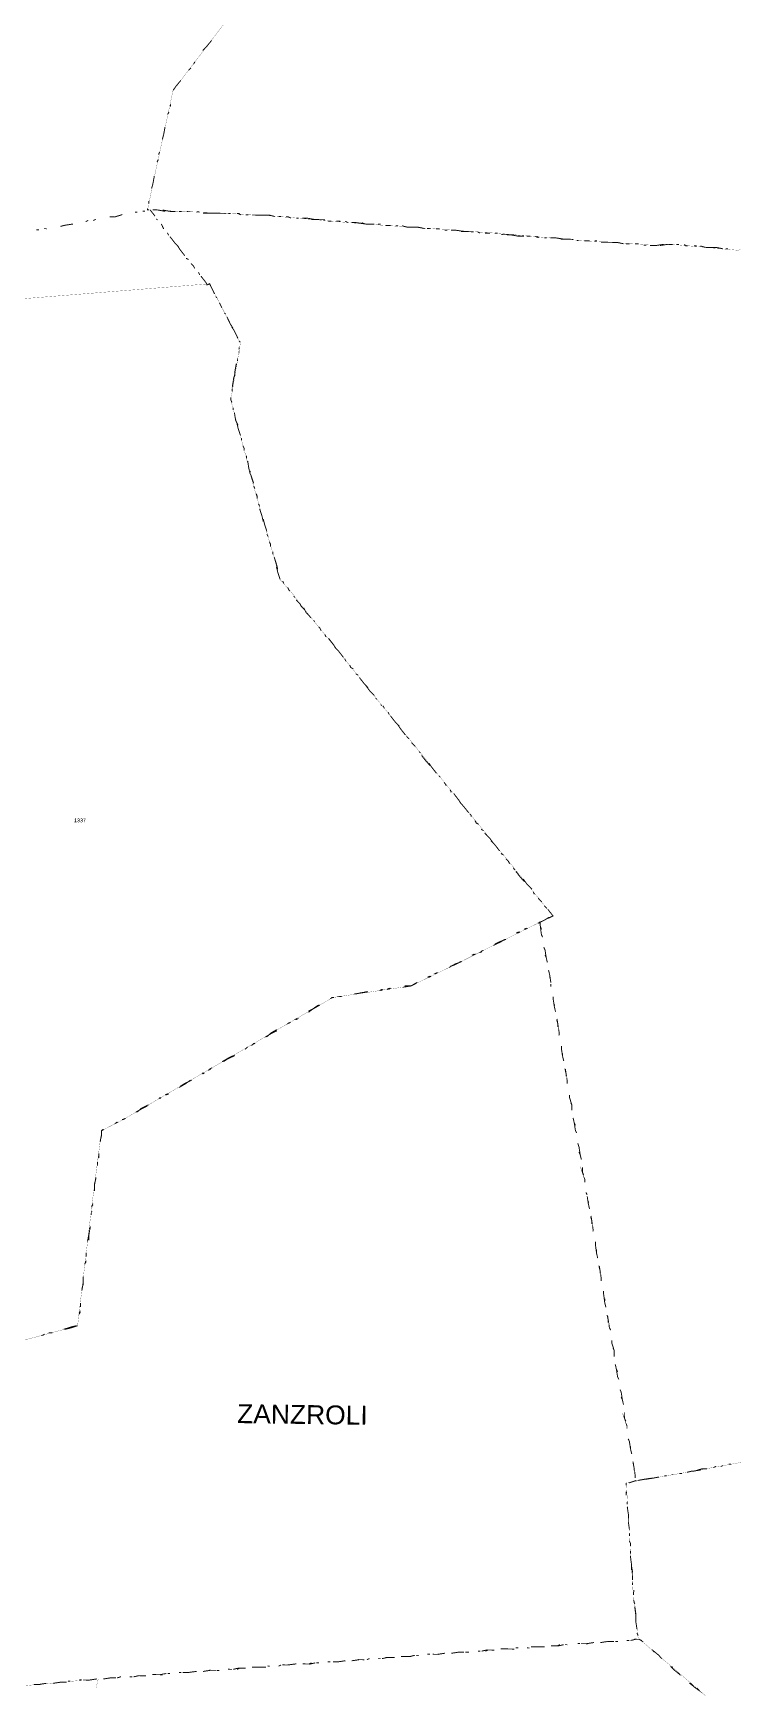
# Model space of a CAD drawing. Header units: metres. Extents: x 259177 to 277314, y 2171367 to 2185445.
# Drawn here: x 271073 to 273274, y 2171420 to 2176650 of the extents above; entities that cross this region are included whole.
import ezdxf

# ---------------------------------------------------------------- set-up
doc = ezdxf.new("R2010")
doc.units = ezdxf.units.M
doc.header["$MEASUREMENT"] = 0
for name, color, linetype in [('SURVEY NO.', 7, 'Continuous'), ('SURVEY PLOT BOUNDARY', 35, 'Continuous'), ('VILLAGE BOUNDARY', 212, 'Continuous'), ('VILLAGE NAME', 3, 'Continuous')]:
    doc.layers.add(name, color=color, linetype=linetype)
doc.styles.add('PDF Arial', font='arial.ttf')

# ---------------------------------------------------------------- blocks, each defined once
blk = doc.blocks.new('FEWEWFEWQT')
at = {"layer": 'SURVEY PLOT BOUNDARY', "lineweight": 18, "const_width": 0.001}
for points in [[(282147.5362, 2174201.6758), (282147.1763, 2174201.9758), (282147.1496, 2174202.1758), (282147.1029, 2174202.7958), (282147.4563, 2174202.8625), (282148.1029, 2174202.9892)], [(282148.0095, 2174210.4965), (282147.9629, 2174210.3765), (282148.0029, 2174210.2631), (282148.0629, 2174210.0364), (282148.0895, 2174209.9364), (282148.1229, 2174209.9564), (282148.1095, 2174209.6631), (282148.1095, 2174209.6097), (282148.0362, 2174209.5364), (282148.0029, 2174209.5231), (282147.9495, 2174209.4964), (282147.6096, 2174209.3231), (282147.2629, 2174209.3497), (282147.1763, 2174209.3431), (282146.7896, 2174209.3631), (282146.3363, 2174209.3964), (282145.6364, 2174209.4364), (282145.0898, 2174209.4764), (282144.4831, 2174209.4964), (282144.5098, 2174209.6364), (282144.6098, 2174210.1298), (282144.8831, 2174210.4965)], [(282142.53, 2174208.8964), (282144.8165, 2174209.1097), (282144.9831, 2174208.7963), (282144.9364, 2174208.4963), (282145.0231, 2174208.1896), (282145.0431, 2174208.1096), (282145.1631, 2174207.7096), (282145.2098, 2174207.5496), (282145.2764, 2174207.4762), (282145.3164, 2174207.4229), (282145.7364, 2174206.9162), (282146.2363, 2174206.3161), (282146.6763, 2174205.7894), (282146.543, 2174205.7228), (282146.183, 2174205.5361), (282145.9297, 2174205.4094), (282145.5164, 2174205.3427), (282145.0498, 2174205.0627), (282144.6831, 2174204.8427), (282144.4165, 2174204.6827), (282144.3032, 2174204.6227), (282144.2565, 2174204.2226), (282144.1898, 2174203.5892), (282143.4366, 2174203.3759)], [(282144.3124, 2174201.6758), (282144.3232, 2174201.7224), (282144.1232, 2174201.7024), (282143.9432, 2174201.6824), (282143.8632, 2174201.6758)]]:
    blk.add_lwpolyline(points, dxfattribs=at)
at = {"layer": 'VILLAGE BOUNDARY', "const_width": 0.005}
for points in [[(282144.7631, 2174210.3431), (282144.7831, 2174210.3631), (282144.8098, 2174210.3965)], [(282144.6898, 2174210.2365), (282144.7031, 2174210.2498)], [(282144.7165, 2174210.2698), (282144.7231, 2174210.2831)], [(282144.6098, 2174210.1298), (282144.6231, 2174210.1498), (282144.6498, 2174210.1831)], [(282144.5831, 2174210.0031), (282144.5898, 2174210.0164)], [(282144.5965, 2174210.0431), (282144.5965, 2174210.0565)], [(282144.5565, 2174209.8698), (282144.5631, 2174209.8964), (282144.5698, 2174209.9364)], [(282144.5298, 2174209.7498), (282144.5365, 2174209.7631)], [(282144.5365, 2174209.7898), (282144.5431, 2174209.8031)], [(282144.5031, 2174209.6097), (282144.5098, 2174209.6364), (282144.5165, 2174209.6764)], [(282144.4898, 2174209.5297), (282144.4898, 2174209.5431)], [(282144.2832, 2174209.4564), (282144.3098, 2174209.4564), (282144.3498, 2174209.4697)], [(282144.4165, 2174209.4831), (282144.4298, 2174209.4831)], [(282144.4565, 2174209.4897), (282144.4698, 2174209.4897)], [(282144.4898, 2174209.4964), (282144.4831, 2174209.4964), (282144.4831, 2174209.5031)], [(282144.4965, 2174209.4964), (282144.5231, 2174209.4631)], [(282144.5098, 2174209.4964), (282144.5365, 2174209.4964), (282144.5765, 2174209.4897)], [(282144.6298, 2174209.4897), (282144.6098, 2174209.4897), (282144.6031, 2174209.4897), (282144.5631, 2174209.4964)], [(282144.6498, 2174209.4897), (282144.6631, 2174209.4897)], [(282144.6898, 2174209.4897), (282144.7031, 2174209.4897)], [(282144.7098, 2174209.4897), (282144.6965, 2174209.4897)], [(282144.7565, 2174209.4897), (282144.7431, 2174209.4897)], [(282144.7765, 2174209.4831), (282144.7831, 2174209.4831), (282144.8031, 2174209.4831), (282144.8431, 2174209.4831)], [(282144.8964, 2174209.4831), (282144.8631, 2174209.4831), (282144.8231, 2174209.4831)], [(282144.9098, 2174209.4831), (282144.9231, 2174209.4831)], [(282144.9564, 2174209.4831), (282144.9698, 2174209.4831)], [(282144.9764, 2174209.4764), (282144.9631, 2174209.4831)], [(282145.0164, 2174209.4764), (282145.0031, 2174209.4764)], [(282145.0364, 2174209.4764), (282145.0631, 2174209.4764), (282145.0898, 2174209.4764), (282145.1098, 2174209.4764)], [(282145.1564, 2174209.4697), (282145.1298, 2174209.4764), (282145.0898, 2174209.4764)], [(282145.1764, 2174209.4697), (282145.1898, 2174209.4697)], [(282145.2164, 2174209.4697), (282145.2298, 2174209.4697)], [(282145.2431, 2174209.4631), (282145.2231, 2174209.4697)], [(282145.2831, 2174209.4631), (282145.2697, 2174209.4631)], [(282145.3031, 2174209.4631), (282145.3297, 2174209.4631), (282145.3697, 2174209.4564)], [(282145.4231, 2174209.4564), (282145.3897, 2174209.4564), (282145.3497, 2174209.4564)], [(282143.8965, 2174209.3831), (282143.9099, 2174209.3831)], [(282143.9365, 2174209.3897), (282143.9498, 2174209.3897)], [(282144.0232, 2174209.4031), (282144.0498, 2174209.4097), (282144.0898, 2174209.4164)], [(282144.1565, 2174209.4297), (282144.1698, 2174209.4364)], [(282144.1965, 2174209.4364), (282144.2098, 2174209.4431)], [(282144.5365, 2174209.4431), (282144.5298, 2174209.4497)], [(282144.5565, 2174209.4231), (282144.5631, 2174209.4097), (282144.5698, 2174209.3964)], [(282144.5898, 2174209.3764), (282144.5965, 2174209.3631)], [(282145.4364, 2174209.4497), (282145.4564, 2174209.4497)], [(282145.4831, 2174209.4497), (282145.4964, 2174209.4497)], [(282145.5031, 2174209.4497), (282145.4897, 2174209.4497)], [(282145.5431, 2174209.4431), (282145.5297, 2174209.4497)], [(282145.5631, 2174209.4431), (282145.5897, 2174209.4431), (282145.6364, 2174209.4364)], [(282145.6831, 2174209.4364), (282145.6564, 2174209.4364), (282145.6364, 2174209.4364), (282145.6164, 2174209.4431)], [(282145.7031, 2174209.4364), (282145.7164, 2174209.4364)], [(282145.743, 2174209.4297), (282145.7564, 2174209.4297)], [(282145.7697, 2174209.4297), (282145.7497, 2174209.4297)], [(282145.8097, 2174209.4297), (282145.7964, 2174209.4297)], [(282145.8297, 2174209.4297), (282145.8564, 2174209.4231), (282145.8964, 2174209.4231)], [(282145.9497, 2174209.4164), (282145.9164, 2174209.4231), (282145.8764, 2174209.4231)], [(282145.963, 2174209.4164), (282145.983, 2174209.4164)], [(282146.0097, 2174209.4164), (282146.023, 2174209.4164)], [(282146.0297, 2174209.4164), (282146.0164, 2174209.4164)], [(282146.0697, 2174209.4097), (282146.0564, 2174209.4097)], [(282146.0897, 2174209.4097), (282146.1164, 2174209.4097), (282146.163, 2174209.4031)], [(282146.2097, 2174209.4031), (282146.183, 2174209.4031), (282146.143, 2174209.4031)], [(282146.2297, 2174209.4031), (282146.243, 2174209.3964)], [(282146.2697, 2174209.3964), (282146.283, 2174209.3964)], [(282146.2963, 2174209.3964), (282146.2763, 2174209.3964)], [(282146.3363, 2174209.3964), (282146.323, 2174209.3964)], [(282146.3563, 2174209.3897), (282146.383, 2174209.3897), (282146.423, 2174209.3897)], [(282146.4763, 2174209.3831), (282146.443, 2174209.3831), (282146.403, 2174209.3897)], [(282146.4897, 2174209.3831), (282146.5097, 2174209.3831)], [(282146.5363, 2174209.3831), (282146.5497, 2174209.3764)], [(282146.5563, 2174209.3764), (282146.543, 2174209.3831)], [(282146.5963, 2174209.3764), (282146.583, 2174209.3764)], [(282146.6163, 2174209.3764), (282146.643, 2174209.3764), (282146.6896, 2174209.3697)], [(282146.7363, 2174209.3697), (282146.7096, 2174209.3697), (282146.6696, 2174209.3697)], [(282144.6498, 2174209.3031), (282144.6298, 2174209.3231), (282144.6031, 2174209.3564)], [(282144.6431, 2174209.3097), (282144.6565, 2174209.2897), (282144.6831, 2174209.2564)], [(282146.7563, 2174209.3631), (282146.7696, 2174209.3631)], [(282146.7963, 2174209.3631), (282146.8096, 2174209.3631)], [(282146.823, 2174209.3631), (282146.803, 2174209.3631)], [(282146.863, 2174209.3631), (282146.8496, 2174209.3631)], [(282146.883, 2174209.3564), (282146.9096, 2174209.3564), (282146.9496, 2174209.3564)], [(282147.003, 2174209.3497), (282146.9696, 2174209.3564), (282146.9296, 2174209.3564)], [(282147.0163, 2174209.3497), (282147.0363, 2174209.3497)], [(282147.0629, 2174209.3497), (282147.0763, 2174209.3497)], [(282147.0829, 2174209.3497), (282147.0696, 2174209.3497)], [(282147.1229, 2174209.3431), (282147.1096, 2174209.3431)], [(282147.1429, 2174209.3431), (282147.1696, 2174209.3431), (282147.1763, 2174209.3431), (282147.2163, 2174209.3497)], [(282147.2629, 2174209.3497), (282147.2363, 2174209.3497), (282147.1963, 2174209.3431)], [(282147.2829, 2174209.3497), (282147.2963, 2174209.3497)], [(282147.3229, 2174209.3497), (282147.3363, 2174209.3431)], [(282147.3429, 2174209.3431), (282147.3296, 2174209.3431)], [(282147.3896, 2174209.3431), (282147.3763, 2174209.3431)], [(282147.4096, 2174209.3431), (282147.4363, 2174209.3364), (282147.4763, 2174209.3364)], [(282147.5296, 2174209.3297), (282147.4962, 2174209.3364), (282147.4563, 2174209.3364)], [(282147.5429, 2174209.3297), (282147.5562, 2174209.3297)], [(282144.7031, 2174209.2364), (282144.6898, 2174209.243)], [(282144.7165, 2174209.2164), (282144.7298, 2174209.203), (282144.7365, 2174209.1897)], [(282144.7565, 2174209.1697), (282144.7631, 2174209.1564)], [(282144.8165, 2174209.1097), (282144.8031, 2174209.103), (282144.7965, 2174209.1164), (282144.7698, 2174209.1497)], [(282144.8031, 2174209.103), (282144.8165, 2174209.1097), (282144.8231, 2174209.0964), (282144.8431, 2174209.0564)], [(282144.8564, 2174209.0364), (282144.8498, 2174209.043)], [(282144.8698, 2174209.0097), (282144.8764, 2174208.9964), (282144.8831, 2174208.983)], [(282144.8964, 2174208.9564), (282144.9031, 2174208.9497)], [(282144.9431, 2174208.8764), (282144.9298, 2174208.8964), (282144.9098, 2174208.9364)], [(282144.9364, 2174208.883), (282144.9498, 2174208.863), (282144.9698, 2174208.823)], [(282144.9831, 2174208.803), (282144.9764, 2174208.8097)], [(282144.9764, 2174208.763), (282144.9764, 2174208.7763)], [(282144.9764, 2174208.7563), (282144.9764, 2174208.743)], [(282144.9564, 2174208.623), (282144.9564, 2174208.6497), (282144.9631, 2174208.6897)], [(282144.9698, 2174208.7163), (282144.9698, 2174208.703)], [(282144.9564, 2174208.6363), (282144.9498, 2174208.6097), (282144.9431, 2174208.563)], [(282144.9364, 2174208.5097), (282144.9364, 2174208.4963), (282144.9431, 2174208.483)], [(282144.9431, 2174208.543), (282144.9431, 2174208.5563)], [(282144.9498, 2174208.4563), (282144.9498, 2174208.443)], [(282144.9764, 2174208.363), (282144.9631, 2174208.3896), (282144.9564, 2174208.4296)], [(282144.9698, 2174208.3763), (282144.9764, 2174208.3496), (282144.9898, 2174208.3096)], [(282144.9964, 2174208.283), (282144.9964, 2174208.2963)], [(282145.0031, 2174208.2563), (282145.0098, 2174208.243), (282145.0098, 2174208.2296)], [(282145.0231, 2174208.203), (282145.0231, 2174208.1896)], [(282145.0431, 2174208.1096), (282145.0364, 2174208.1363), (282145.0298, 2174208.1763)], [(282145.0431, 2174208.123), (282145.0431, 2174208.1096), (282145.0498, 2174208.0963), (282145.0631, 2174208.0563)], [(282145.0698, 2174208.0296), (282145.0631, 2174208.0429)], [(282145.0764, 2174208.0029), (282145.0831, 2174207.9896), (282145.0831, 2174207.9763)], [(282145.0898, 2174207.9496), (282145.0964, 2174207.9363)], [(282145.1164, 2174207.8563), (282145.1098, 2174207.8829), (282145.0964, 2174207.9229)], [(282145.1164, 2174207.8696), (282145.1231, 2174207.8429), (282145.1364, 2174207.8029)], [(282145.1431, 2174207.7763), (282145.1364, 2174207.7896)], [(282145.1498, 2174207.7496), (282145.1564, 2174207.7363), (282145.1564, 2174207.7229)], [(282145.1698, 2174207.6963), (282145.1698, 2174207.6829)], [(282145.1964, 2174207.6029), (282145.1898, 2174207.6296), (282145.1764, 2174207.6696)], [(282145.1898, 2174207.6162), (282145.1964, 2174207.5896), (282145.2098, 2174207.5496)], [(282145.2298, 2174207.5296), (282145.2231, 2174207.5429)], [(282145.2498, 2174207.5096), (282145.2564, 2174207.4962), (282145.2631, 2174207.4896)], [(282145.2831, 2174207.4629), (282145.2897, 2174207.4562)], [(282145.3431, 2174207.3896), (282145.3231, 2174207.4096), (282145.3164, 2174207.4229), (282145.2964, 2174207.4429)], [(282145.3364, 2174207.4029), (282145.3497, 2174207.3762), (282145.3764, 2174207.3496)], [(282145.3964, 2174207.3296), (282145.3897, 2174207.3362)], [(282145.4164, 2174207.3029), (282145.4231, 2174207.2962), (282145.4297, 2174207.2829)], [(282145.4497, 2174207.2629), (282145.4564, 2174207.2495)], [(282145.5097, 2174207.1895), (282145.4964, 2174207.2095), (282145.4697, 2174207.2429)], [(282145.5031, 2174207.1962), (282145.5231, 2174207.1762), (282145.5497, 2174207.1429)], [(282145.5631, 2174207.1229), (282145.5564, 2174207.1362)], [(282145.5831, 2174207.1029), (282145.5897, 2174207.0895), (282145.6031, 2174207.0829)], [(282145.6164, 2174207.0562), (282145.6297, 2174207.0495)], [(282145.6831, 2174206.9829), (282145.6631, 2174207.0029), (282145.6364, 2174207.0362)], [(282145.6697, 2174206.9962), (282145.6897, 2174206.9695), (282145.7164, 2174206.9429)], [(282145.7297, 2174206.9229), (282145.723, 2174206.9295)], [(282145.7564, 2174206.8895), (282145.7497, 2174206.8962)], [(282145.763, 2174206.8895), (282145.7697, 2174206.8762)], [(282145.7897, 2174206.8562), (282145.7964, 2174206.8428)], [(282145.8497, 2174206.7828), (282145.8297, 2174206.8028), (282145.803, 2174206.8362)], [(282145.843, 2174206.7895), (282145.8564, 2174206.7695), (282145.883, 2174206.7362)], [(282145.903, 2174206.7162), (282145.8897, 2174206.7295)], [(282145.9164, 2174206.6962), (282145.9297, 2174206.6828), (282145.9364, 2174206.6762)], [(282145.9564, 2174206.6495), (282145.963, 2174206.6428)], [(282146.0164, 2174206.5762), (282145.9964, 2174206.5962), (282145.9697, 2174206.6295)], [(282146.0097, 2174206.5895), (282146.023, 2174206.5695), (282146.0497, 2174206.5362)], [(282146.0697, 2174206.5162), (282146.063, 2174206.5228)], [(282146.0897, 2174206.4895), (282146.0964, 2174206.4828), (282146.103, 2174206.4695)], [(282146.123, 2174206.4495), (282146.1297, 2174206.4361)], [(282146.183, 2174206.3761), (282146.1697, 2174206.3961), (282146.143, 2174206.4295)], [(282146.1763, 2174206.3828), (282146.1963, 2174206.3628), (282146.223, 2174206.3295)], [(282146.2363, 2174206.3095), (282146.2363, 2174206.3161), (282146.2297, 2174206.3228)], [(282146.2563, 2174206.2895), (282146.263, 2174206.2761), (282146.2763, 2174206.2695)], [(282146.2897, 2174206.2428), (282146.303, 2174206.2361)], [(282146.3563, 2174206.1695), (282146.3363, 2174206.1961), (282146.3097, 2174206.2228)], [(282146.343, 2174206.1828), (282146.363, 2174206.1628), (282146.3897, 2174206.1295)], [(282146.4097, 2174206.1095), (282146.3963, 2174206.1161)], [(282146.423, 2174206.0895), (282146.4363, 2174206.0761), (282146.443, 2174206.0628)], [(282146.463, 2174206.0428), (282146.4697, 2174206.0294)], [(282146.523, 2174205.9694), (282146.503, 2174205.9894), (282146.4763, 2174206.0228)], [(282146.5163, 2174205.9828), (282146.5363, 2174205.9561), (282146.563, 2174205.9294)], [(282146.5763, 2174205.9028), (282146.5697, 2174205.9161)], [(282146.5963, 2174205.8828), (282146.603, 2174205.8761), (282146.6163, 2174205.8628)], [(282146.6563, 2174205.7828), (282146.6363, 2174205.7694), (282146.6096, 2174205.7561), (282146.5963, 2174205.7494)], [(282146.623, 2174205.6761), (282146.6163, 2174205.6894), (282146.6096, 2174205.7361), (282146.6163, 2174205.7161)], [(282146.6296, 2174205.8428), (282146.643, 2174205.8294)], [(282146.6496, 2174205.7761), (282146.6763, 2174205.7894), (282146.6496, 2174205.8228)], [(282146.4963, 2174205.7028), (282146.483, 2174205.6961)], [(282146.4897, 2174205.6961), (282146.503, 2174205.7028)], [(282146.5363, 2174205.7228), (282146.523, 2174205.7161)], [(282146.5297, 2174205.7161), (282146.543, 2174205.7228)], [(282146.603, 2174205.7561), (282146.6096, 2174205.7561), (282146.6096, 2174205.7361)], [(282146.303, 2174205.5961), (282146.2897, 2174205.5894)], [(282146.2963, 2174205.5961), (282146.3097, 2174205.6027)], [(282146.423, 2174205.6628), (282146.403, 2174205.6494), (282146.363, 2174205.6294)], [(282146.3697, 2174205.6361), (282146.3963, 2174205.6494), (282146.4297, 2174205.6628)], [(282146.6496, 2174205.5427), (282146.643, 2174205.5694), (282146.6363, 2174205.6094), (282146.6296, 2174205.6227)], [(282146.1897, 2174205.5427), (282146.183, 2174205.5361), (282146.163, 2174205.5294), (282146.1297, 2174205.5094)], [(282146.1364, 2174205.5161), (282146.1563, 2174205.5227), (282146.183, 2174205.5361), (282146.1963, 2174205.5427)], [(282146.263, 2174205.5827), (282146.2497, 2174205.5761)], [(282146.2563, 2174205.5761), (282146.2697, 2174205.5827)], [(282146.6363, 2174205.5827), (282146.643, 2174205.5694)], [(282146.663, 2174205.4627), (282146.663, 2174205.4761), (282146.6563, 2174205.5027)], [(282145.9564, 2174205.4227), (282145.9297, 2174205.4094), (282145.8897, 2174205.4027)], [(282145.8964, 2174205.4094), (282145.923, 2174205.4094), (282145.9297, 2174205.4094), (282145.963, 2174205.4294)], [(282146.0297, 2174205.4627), (282146.0164, 2174205.4561)], [(282146.023, 2174205.4561), (282146.0364, 2174205.4627)], [(282146.063, 2174205.4761), (282146.0564, 2174205.4761), (282146.0697, 2174205.4827)], [(282146.663, 2174205.4761), (282146.6696, 2174205.4361)], [(282146.6696, 2174205.4161), (282146.6696, 2174205.4294)], [(282145.5164, 2174205.3427), (282145.5031, 2174205.3361)], [(282145.5097, 2174205.3427), (282145.5164, 2174205.3427), (282145.5231, 2174205.3427)], [(282145.5564, 2174205.3494), (282145.5431, 2174205.3494)], [(282145.5497, 2174205.3494), (282145.5631, 2174205.3494)], [(282145.6964, 2174205.3761), (282145.6697, 2174205.3694), (282145.6297, 2174205.3627)], [(282145.6364, 2174205.3627), (282145.6631, 2174205.3694), (282145.7031, 2174205.3761)], [(282145.7764, 2174205.3894), (282145.763, 2174205.3827)], [(282145.7697, 2174205.3827), (282145.783, 2174205.3894)], [(282145.8164, 2174205.3961), (282145.803, 2174205.3894)], [(282145.8097, 2174205.3894), (282145.823, 2174205.3961)], [(282146.6963, 2174205.2827), (282146.6896, 2174205.3094), (282146.683, 2174205.3494), (282146.683, 2174205.3627)], [(282146.6896, 2174205.3227), (282146.6896, 2174205.3094)], [(282145.4431, 2174205.3027), (282145.4231, 2174205.2894), (282145.3897, 2174205.2627)], [(282145.3897, 2174205.2694), (282145.4164, 2174205.2827), (282145.4497, 2174205.3027)], [(282146.703, 2174205.2427), (282146.7096, 2174205.216)], [(282146.7163, 2174205.156), (282146.7163, 2174205.176), (282146.7096, 2174205.216), (282146.7096, 2174205.2027)], [(282145.2231, 2174205.1627), (282145.1964, 2174205.1494), (282145.1631, 2174205.1294)], [(282145.1698, 2174205.1294), (282145.1898, 2174205.1494), (282145.2231, 2174205.1694)], [(282145.2897, 2174205.2094), (282145.2831, 2174205.2027), (282145.2964, 2174205.2094)], [(282145.3297, 2174205.2294), (282145.3164, 2174205.2227)], [(282145.3231, 2174205.2227), (282145.3364, 2174205.2294)], [(282145.0698, 2174205.076), (282145.0631, 2174205.0694), (282145.0564, 2174205.0627)], [(282145.1031, 2174205.096), (282145.0898, 2174205.0827)], [(282145.0964, 2174205.0894), (282145.1098, 2174205.096)], [(282146.743, 2174205.0227), (282146.7363, 2174205.0494), (282146.7296, 2174205.0894), (282146.7296, 2174205.1027)], [(282146.7363, 2174205.0627), (282146.7363, 2174205.0494)], [(282144.9964, 2174205.0294), (282144.9698, 2174205.016), (282144.9364, 2174204.996)], [(282144.9431, 2174204.996), (282144.9631, 2174205.0094), (282145.0031, 2174205.0294)], [(282146.7496, 2174204.9827), (282146.7563, 2174204.956)], [(282146.763, 2174204.9027), (282146.763, 2174204.916), (282146.7563, 2174204.956), (282146.7563, 2174204.9427)], [(282144.7698, 2174204.896), (282144.7431, 2174204.876), (282144.7098, 2174204.856)], [(282144.7165, 2174204.8627), (282144.7365, 2174204.876), (282144.7765, 2174204.896)], [(282144.8364, 2174204.936), (282144.8298, 2174204.9294)], [(282144.8364, 2174204.9294), (282144.8431, 2174204.936)], [(282144.8764, 2174204.956), (282144.8631, 2174204.9494)], [(282144.8698, 2174204.956), (282144.8831, 2174204.9627)], [(282144.6098, 2174204.8027), (282144.6031, 2174204.796)], [(282144.6098, 2174204.796), (282144.6165, 2174204.8027)], [(282144.6498, 2174204.8227), (282144.6365, 2174204.816)], [(282144.6431, 2174204.816), (282144.6565, 2174204.8227)], [(282146.7896, 2174204.7627), (282146.7896, 2174204.7893), (282146.7763, 2174204.8293), (282146.7763, 2174204.8427)], [(282146.783, 2174204.8027), (282146.7896, 2174204.7893)], [(282144.5431, 2174204.756), (282144.5165, 2174204.7427), (282144.4831, 2174204.7227)], [(282144.4898, 2174204.7227), (282144.5098, 2174204.7427), (282144.5498, 2174204.7627)], [(282146.7963, 2174204.7227), (282146.803, 2174204.696)], [(282146.8163, 2174204.6427), (282146.8096, 2174204.656), (282146.803, 2174204.696), (282146.8096, 2174204.6827)], [(282144.3098, 2174204.6293), (282144.3032, 2174204.6227), (282144.3032, 2174204.6027), (282144.2965, 2174204.5627)], [(282144.2965, 2174204.5693), (282144.3032, 2174204.596), (282144.3032, 2174204.6227), (282144.3165, 2174204.6293)], [(282144.3831, 2174204.6693), (282144.3765, 2174204.6627), (282144.3898, 2174204.6693)], [(282144.4231, 2174204.6893), (282144.4165, 2174204.6827), (282144.4098, 2174204.6827)], [(282144.4165, 2174204.6827), (282144.4298, 2174204.6893)], [(282146.843, 2174204.5027), (282146.8363, 2174204.5293), (282146.8296, 2174204.5693), (282146.823, 2174204.5893)], [(282146.8296, 2174204.5427), (282146.8363, 2174204.5293)], [(282144.2832, 2174204.4426), (282144.2832, 2174204.456)], [(282144.2832, 2174204.4493), (282144.2832, 2174204.436)], [(282144.2898, 2174204.4827), (282144.2898, 2174204.5027)], [(282144.2898, 2174204.496), (282144.2898, 2174204.476)], [(282146.863, 2174204.3826), (282146.863, 2174204.396), (282146.8496, 2174204.436), (282146.8563, 2174204.4226)], [(282146.8496, 2174204.4626), (282146.8496, 2174204.436)], [(282144.2698, 2174204.3093), (282144.2698, 2174204.336), (282144.2765, 2174204.376)], [(282144.2765, 2174204.3693), (282144.2698, 2174204.3426), (282144.2698, 2174204.3026)], [(282146.8696, 2174204.3293), (282146.8763, 2174204.316)], [(282146.8896, 2174204.2426), (282146.883, 2174204.2693), (282146.8763, 2174204.3093)], [(282146.883, 2174204.2826), (282146.883, 2174204.2693)], [(282144.2565, 2174204.2226), (282144.2632, 2174204.236)], [(282144.2632, 2174204.2293), (282144.2565, 2174204.2226), (282144.2565, 2174204.216)], [(282144.2565, 2174204.1826), (282144.2565, 2174204.196)], [(282144.2565, 2174204.1893), (282144.2565, 2174204.176)], [(282146.8963, 2174204.2026), (282146.903, 2174204.176)], [(282146.9096, 2174204.1226), (282146.9096, 2174204.136), (282146.903, 2174204.176), (282146.903, 2174204.1626)], [(282144.2498, 2174204.1093), (282144.2432, 2174204.076), (282144.2365, 2174204.0359)], [(282144.2432, 2174204.0426), (282144.2432, 2174204.0693), (282144.2498, 2174204.116)], [(282146.9363, 2174203.9826), (282146.9296, 2174204.0093), (282146.923, 2174204.0559), (282146.923, 2174204.0693)], [(282146.9296, 2174204.0293), (282146.9296, 2174204.0159)], [(282144.2298, 2174203.9293), (282144.2232, 2174203.9159)], [(282144.2298, 2174203.9626), (282144.2298, 2174203.9759)], [(282144.2298, 2174203.9693), (282144.2298, 2174203.9559)], [(282144.2298, 2174203.9226), (282144.2298, 2174203.9359)], [(282146.943, 2174203.9426), (282146.9496, 2174203.9159)], [(282146.9563, 2174203.8626), (282146.9563, 2174203.8759), (282146.9496, 2174203.9159), (282146.9496, 2174203.9026)], [(282144.2098, 2174203.7826), (282144.2165, 2174203.8093), (282144.2165, 2174203.8493)], [(282144.2165, 2174203.8426), (282144.2165, 2174203.8159), (282144.2098, 2174203.7759)], [(282146.983, 2174203.7226), (282146.9763, 2174203.7493), (282146.9696, 2174203.7959), (282146.9696, 2174203.8093)], [(282146.9763, 2174203.7693), (282146.9763, 2174203.7559)], [(282144.1965, 2174203.6559), (282144.2032, 2174203.6693)], [(282144.2032, 2174203.6626), (282144.1965, 2174203.6492)], [(282144.2032, 2174203.6959), (282144.2032, 2174203.7093)], [(282144.2032, 2174203.7026), (282144.2032, 2174203.6893)], [(282146.9896, 2174203.6826), (282146.9963, 2174203.6559)], [(282147.0096, 2174203.6026), (282147.003, 2174203.6159), (282146.9963, 2174203.6559), (282146.9963, 2174203.6426)], [(282144.1832, 2174203.5892), (282144.1565, 2174203.5826), (282144.1165, 2174203.5692)], [(282144.1232, 2174203.5692), (282144.1498, 2174203.5759), (282144.1898, 2174203.5892)], [(282144.0098, 2174203.5359), (282143.9965, 2174203.5359)], [(282144.0032, 2174203.5359), (282144.0165, 2174203.5426)], [(282144.0498, 2174203.5492), (282144.0365, 2174203.5492)], [(282144.0432, 2174203.5492), (282144.0565, 2174203.5492)], [(282147.0296, 2174203.4626), (282147.0296, 2174203.4959), (282147.0163, 2174203.5359), (282147.0163, 2174203.5492)], [(282147.023, 2174203.5092), (282147.0296, 2174203.4959)], [(282147.0363, 2174203.4226), (282147.0429, 2174203.3959)], [(282147.0563, 2174203.3426), (282147.0496, 2174203.3559), (282147.0429, 2174203.3959), (282147.0496, 2174203.3826)], [(282147.0829, 2174203.2092), (282147.0763, 2174203.2359), (282147.0696, 2174203.2759), (282147.0629, 2174203.2892)], [(282147.0696, 2174203.2492), (282147.0763, 2174203.2359)], [(282147.1029, 2174203.0825), (282147.1029, 2174203.0959), (282147.0896, 2174203.1359), (282147.0963, 2174203.1225)], [(282147.0896, 2174203.1692), (282147.0896, 2174203.1359)], [(282147.1296, 2174202.9492), (282147.1229, 2174202.9759), (282147.1163, 2174203.0159), (282147.1096, 2174203.0292)], [(282147.1229, 2174202.9892), (282147.1229, 2174202.9759)], [(282147.1363, 2174202.9092), (282147.1429, 2174202.8759)], [(282147.1496, 2174202.8225), (282147.1496, 2174202.8358), (282147.1429, 2174202.8759), (282147.1429, 2174202.8625)], [(282147.4229, 2174202.8558), (282147.4496, 2174202.8625), (282147.4563, 2174202.8625), (282147.4962, 2174202.8692)], [(282147.5296, 2174202.8759), (282147.5029, 2174202.8759), (282147.4629, 2174202.8625)], [(282147.5629, 2174202.8825), (282147.5762, 2174202.8892)], [(282147.6562, 2174202.9025), (282147.6429, 2174202.9025)], [(282147.1029, 2174202.7825), (282147.1029, 2174202.7958)], [(282147.1563, 2174202.8092), (282147.1163, 2174202.7958)], [(282147.1629, 2174202.8092), (282147.1963, 2174202.8158), (282147.2363, 2174202.8225)], [(282147.2763, 2174202.8292), (282147.2429, 2174202.8225), (282147.2029, 2174202.8158)], [(282147.3029, 2174202.8358), (282147.3163, 2174202.8358)], [(282147.3963, 2174202.8492), (282147.3829, 2174202.8492)], [(282147.1029, 2174202.7358), (282147.1029, 2174202.7492)], [(282147.1029, 2174202.7425), (282147.1029, 2174202.7292)], [(282147.1096, 2174202.6958), (282147.1096, 2174202.6825)], [(282147.1163, 2174202.6025), (282147.1163, 2174202.6292), (282147.1096, 2174202.6692)], [(282147.1163, 2174202.6158), (282147.1163, 2174202.5892), (282147.1229, 2174202.5492)], [(282147.1229, 2174202.5158), (282147.1229, 2174202.5292)], [(282147.1296, 2174202.4625), (282147.1296, 2174202.4758), (282147.1229, 2174202.4892)], [(282147.1296, 2174202.4358), (282147.1296, 2174202.4225)], [(282147.1363, 2174202.3358), (282147.1363, 2174202.3625), (282147.1296, 2174202.4091)], [(282147.1363, 2174202.3558), (282147.1429, 2174202.3225), (282147.1429, 2174202.2825)], [(282147.1429, 2174202.2558), (282147.1429, 2174202.2691)], [(282147.1496, 2174202.2025), (282147.1496, 2174202.2158), (282147.1496, 2174202.2291)], [(282147.1496, 2174202.1758), (282147.1563, 2174202.1558)], [(282147.1629, 2174202.0758), (282147.1629, 2174202.1025), (282147.1563, 2174202.1425)], [(282147.1629, 2174202.0891), (282147.1629, 2174202.0624), (282147.1696, 2174202.0224)], [(282147.1763, 2174201.9891), (282147.1696, 2174202.0024)], [(282146.343, 2174201.8958), (282146.3297, 2174201.8958)], [(282146.3497, 2174201.8958), (282146.3763, 2174201.9024), (282146.4163, 2174201.9024)], [(282146.383, 2174201.9024), (282146.3697, 2174201.8958)], [(282146.523, 2174201.9091), (282146.4963, 2174201.9091), (282146.4497, 2174201.9091)], [(282146.4897, 2174201.9091), (282146.503, 2174201.9091)], [(282146.5297, 2174201.9158), (282146.543, 2174201.9158)], [(282146.603, 2174201.9158), (282146.5897, 2174201.9158)], [(282146.6096, 2174201.9224), (282146.643, 2174201.9224), (282146.683, 2174201.9224)], [(282146.643, 2174201.9224), (282146.6296, 2174201.9224)], [(282146.783, 2174201.9358), (282146.7563, 2174201.9291), (282146.7163, 2174201.9291)], [(282146.7496, 2174201.9291), (282146.763, 2174201.9358)], [(282146.7896, 2174201.9358), (282146.803, 2174201.9358)], [(282146.8696, 2174201.9424), (282146.8563, 2174201.9424)], [(282146.8763, 2174201.9424), (282146.903, 2174201.9424), (282146.943, 2174201.9491)], [(282146.9096, 2174201.9424), (282146.8963, 2174201.9424)], [(282147.0163, 2174201.9558), (282146.9763, 2174201.9491)], [(282147.0496, 2174201.9558), (282147.0163, 2174201.9558), (282147.0296, 2174201.9558)], [(282147.0563, 2174201.9558), (282147.0696, 2174201.9558)], [(282147.1296, 2174201.9624), (282147.1163, 2174201.9624)], [(282147.1363, 2174201.9624), (282147.1629, 2174201.9691), (282147.1829, 2174201.9691), (282147.2029, 2174201.9558)], [(282147.1696, 2174201.9691), (282147.1563, 2174201.9691)], [(282147.1963, 2174201.9624), (282147.1829, 2174201.9691)], [(282147.3029, 2174201.8691), (282147.2829, 2174201.8891), (282147.2496, 2174201.9158)], [(282147.2563, 2174201.9091), (282147.2629, 2174201.9024)], [(282145.2164, 2174201.8024), (282145.2298, 2174201.8024)], [(282145.2897, 2174201.8091), (282145.2764, 2174201.8024)], [(282145.2964, 2174201.8091), (282145.3231, 2174201.8091), (282145.3697, 2174201.8158)], [(282145.3297, 2174201.8091), (282145.3164, 2174201.8091)], [(282145.4697, 2174201.8224), (282145.4431, 2174201.8158), (282145.4031, 2174201.8158)], [(282145.4364, 2174201.8158), (282145.4497, 2174201.8224)], [(282145.4764, 2174201.8224), (282145.4897, 2174201.8224)], [(282145.5497, 2174201.8291), (282145.5364, 2174201.8291)], [(282145.5631, 2174201.8291), (282145.5897, 2174201.8291), (282145.6297, 2174201.8358)], [(282145.5964, 2174201.8291), (282145.5831, 2174201.8291)], [(282145.7297, 2174201.8424), (282145.7031, 2174201.8424), (282145.6631, 2174201.8358)], [(282145.6964, 2174201.8424), (282145.7097, 2174201.8424)], [(282145.743, 2174201.8424), (282145.7564, 2174201.8491)], [(282145.8164, 2174201.8491), (282145.803, 2174201.8491)], [(282145.823, 2174201.8491), (282145.8497, 2174201.8558), (282145.8897, 2174201.8558)], [(282145.8564, 2174201.8558), (282145.843, 2174201.8558)], [(282145.9964, 2174201.8691), (282145.9697, 2174201.8624), (282145.923, 2174201.8624)], [(282145.963, 2174201.8624), (282145.9764, 2174201.8624)], [(282146.003, 2174201.8691), (282146.0164, 2174201.8691)], [(282146.0764, 2174201.8758), (282146.063, 2174201.8758)], [(282146.0897, 2174201.8758), (282146.1164, 2174201.8758), (282146.1563, 2174201.8824)], [(282146.123, 2174201.8758), (282146.103, 2174201.8758)], [(282146.2563, 2174201.8891), (282146.2297, 2174201.8891), (282146.1897, 2174201.8824)], [(282146.223, 2174201.8891), (282146.2363, 2174201.8891)], [(282146.263, 2174201.8891), (282146.283, 2174201.8891)], [(282147.2896, 2174201.8824), (282147.2963, 2174201.8758)], [(282147.3496, 2174201.8291), (282147.3696, 2174201.8091), (282147.4029, 2174201.7824)], [(282147.3629, 2174201.8158), (282147.3563, 2174201.8291)], [(282144.2365, 2174201.7158), (282144.2232, 2174201.7158)], [(282144.2432, 2174201.7158), (282144.2765, 2174201.7158), (282144.3165, 2174201.7224)], [(282144.2765, 2174201.7158), (282144.2632, 2174201.7158)], [(282144.4165, 2174201.7291), (282144.3898, 2174201.7291), (282144.3498, 2174201.7224)], [(282144.3831, 2174201.7291), (282144.3965, 2174201.7291)], [(282144.4231, 2174201.7291), (282144.4431, 2174201.7358)], [(282144.5031, 2174201.7358), (282144.4898, 2174201.7358)], [(282144.5098, 2174201.7358), (282144.5365, 2174201.7424), (282144.5765, 2174201.7424)], [(282144.5431, 2174201.7424), (282144.5298, 2174201.7424)], [(282144.6498, 2174201.7491), (282144.6098, 2174201.7491)], [(282144.6831, 2174201.7558), (282144.6498, 2174201.7491), (282144.6631, 2174201.7491)], [(282144.6898, 2174201.7558), (282144.7031, 2174201.7558)], [(282144.7631, 2174201.7624), (282144.7498, 2174201.7624)], [(282144.7698, 2174201.7624), (282144.7965, 2174201.7624), (282144.8431, 2174201.7691)], [(282144.8031, 2174201.7624), (282144.7898, 2174201.7624)], [(282144.9431, 2174201.7758), (282144.9164, 2174201.7758), (282144.8764, 2174201.7691)], [(282144.9098, 2174201.7758), (282144.9231, 2174201.7758)], [(282144.9498, 2174201.7758), (282144.9631, 2174201.7758)], [(282145.0298, 2174201.7824), (282145.0098, 2174201.7824)], [(282145.0364, 2174201.7824), (282145.0631, 2174201.7891), (282145.1031, 2174201.7891)], [(282145.0698, 2174201.7891), (282145.0564, 2174201.7824)], [(282145.1764, 2174201.7958), (282145.1364, 2174201.7958)], [(282145.2098, 2174201.7958), (282145.1764, 2174201.7958), (282145.1898, 2174201.7958)], [(282147.3963, 2174201.7891), (282147.3896, 2174201.7958)], [(282147.4896, 2174201.7158), (282147.5029, 2174201.7024), (282147.4829, 2174201.7158), (282147.4496, 2174201.7424)], [(282147.4563, 2174201.7424), (282147.4696, 2174201.7291)], [(282143.9832, 2174201.6891), (282144.0098, 2174201.6891), (282144.0498, 2174201.6958)], [(282144.0165, 2174201.6891), (282144.0032, 2174201.6891)], [(282144.1565, 2174201.7024), (282144.1298, 2174201.7024), (282144.1232, 2174201.7024), (282144.0832, 2174201.6958)], [(282144.1232, 2174201.7024), (282144.1365, 2174201.7024)], [(282144.1632, 2174201.7091), (282144.1765, 2174201.7091)]]:
    blk.add_lwpolyline(points, dxfattribs=at)
for points in [[(282147.6162, 2174202.8959), (282147.6029, 2174202.8892)], [(282147.3563, 2174202.8425), (282147.3429, 2174202.8425)]]:
    blk.add_lwpolyline(points, close=True, dxfattribs=at)
at = {"layer": 'SURVEY NO.', "insert": (282144.1365, 2174206.2521), "char_height": 0.02, "attachment_point": 7, "style": 'PDF Arial'}
blk.add_mtext('1337', dxfattribs=at)
at = {"layer": 'VILLAGE NAME', "insert": (282145.0398, 2174203.0839), "char_height": 0.1, "attachment_point": 7, "style": 'PDF Arial'}
blk.add_mtext('ZANZROLI', dxfattribs=at)

msp = doc.modelspace()

# ---------------------------------------------------------------- block references
at = {"xscale": 594.7216958835667, "yscale": 594.7216958835667, "zscale": 594.7216958835667, "rotation": 359.254356221976}
msp.add_blockref('FEWEWFEWQT', (-184338996.6, -1288580324.6), dxfattribs=at)

doc.saveas('drawing.dxf')
